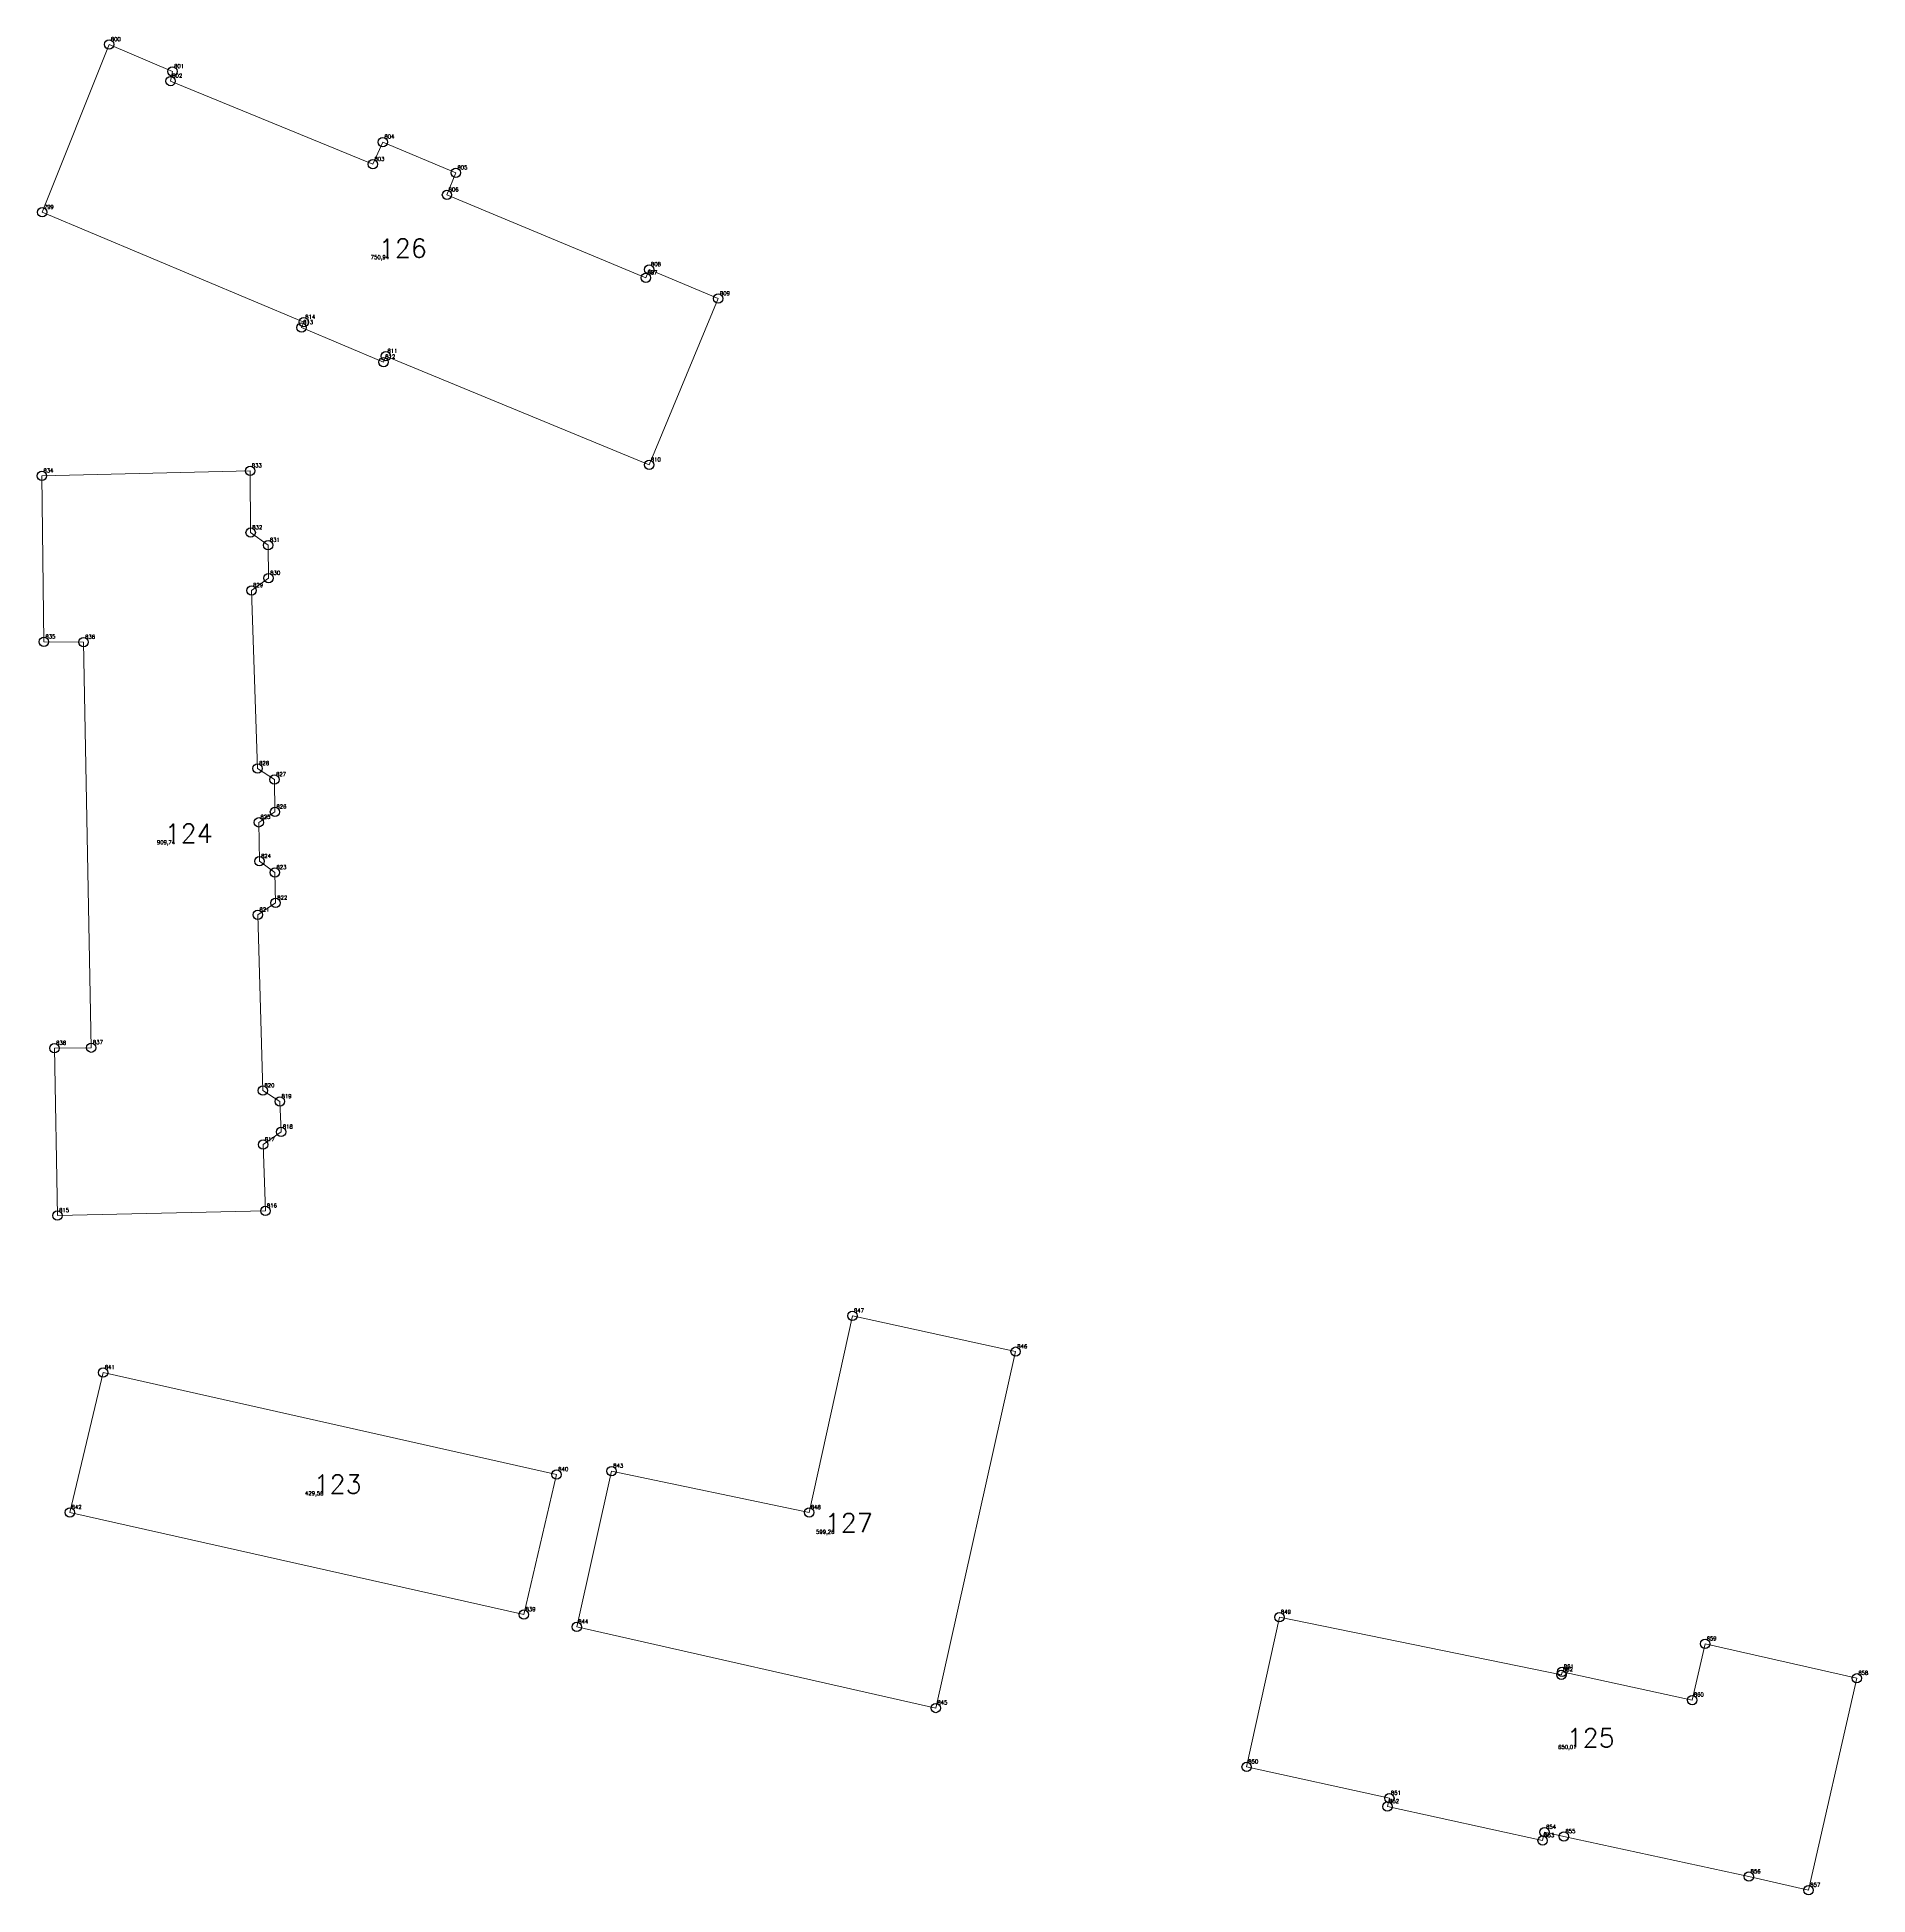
# Model space of a CAD drawing. Extents: x 1390459 to 1399082, y 355064 to 360767.
# Drawn here: x 1394313.7 to 1394460.5, y 360617.9 to 360766.8 of the extents above; entities that cross this region are included whole.
import ezdxf

# ---------------------------------------------------------------- set-up
doc = ezdxf.new("R2010")
doc.units = 0
doc.header["$PDMODE"] = 33
doc.header["$PDSIZE"] = 0.75
doc.layers.add('9 - ценная историческая застройка советский период', color=7, linetype='Continuous')
doc.layers.add('OKN_VALUED_LABELS', color=1, linetype='Continuous')
doc.styles.get("Standard").update_dxf_attribs({"font": 'simplex.shx'})

msp = doc.modelspace()

# ---------------------------------------------------------------- linework, layer by layer
at = {"layer": '9 - ценная историческая застройка советский период', "color": 7, "lineweight": 20}
for points in [[(1394314.12, 360752.79), (1394319.48, 360766.24), (1394324.56, 360764.08), (1394324.41, 360763.31), (1394340.63, 360756.64), (1394341.42, 360758.42), (1394347.28, 360755.96), (1394346.57, 360754.19), (1394362.52, 360747.54), (1394362.79, 360748.2), (1394368.32, 360745.87), (1394362.78, 360732.55), (1394341.67, 360741.25), (1394341.49, 360740.79), (1394334.91, 360743.55), (1394335.09, 360743.99), (1394314.12, 360752.79)], [(1394315.34, 360672.38), (1394315.1, 360685.8), (1394318.05, 360685.84), (1394317.43, 360718.34), (1394314.25, 360718.37), (1394314.09, 360731.67), (1394330.79, 360732.07), (1394330.83, 360727.12), (1394332.23, 360726.11), (1394332.27, 360723.47), (1394330.9, 360722.48), (1394331.38, 360708.22), (1394332.74, 360707.33), (1394332.78, 360704.74), (1394331.48, 360703.9), (1394331.53, 360700.78), (1394332.77, 360699.88), (1394332.83, 360697.44), (1394331.4, 360696.49), (1394331.81, 360682.4), (1394333.18, 360681.53), (1394333.27, 360679.09), (1394331.83, 360678.07), (1394332.01, 360672.76), (1394315.34, 360672.38)], [(1394359.77, 360651.91), (1394375.61, 360648.59), (1394379.07, 360664.36), (1394392.16, 360661.48), (1394385.76, 360632.92), (1394356.97, 360639.42), (1394359.77, 360651.91)], [(1394352.74, 360640.41), (1394316.34, 360648.59), (1394319, 360659.8), (1394355.36, 360651.63), (1394352.74, 360640.41)], [(1394413.31, 360640.19), (1394435.91, 360635.58), (1394435.97, 360635.83), (1394446.4, 360633.56), (1394447.43, 360638.07), (1394459.59, 360635.3), (1394455.73, 360618.32), (1394450.95, 360619.41), (1394436.11, 360622.63), (1394434.56, 360622.97), (1394434.41, 360622.3), (1394421.97, 360625.02), (1394422.12, 360625.69), (1394410.68, 360628.2), (1394413.31, 360640.19)]]:
    msp.add_lwpolyline(points, close=True, dxfattribs=at)
at = {"layer": '9 - ценная историческая застройка советский период'}
for p in [(1394319.48, 360766.24), (1394324.41, 360763.31), (1394324.56, 360764.08), (1394341.42, 360758.42), (1394340.63, 360756.64), (1394347.28, 360755.96), (1394346.57, 360754.19), (1394314.12, 360752.79), (1394362.79, 360748.2), (1394362.52, 360747.54), (1394368.32, 360745.87), (1394334.91, 360743.55), (1394335.09, 360743.99), (1394341.49, 360740.79), (1394341.67, 360741.25), (1394314.09, 360731.67), (1394330.79, 360732.07), (1394362.78, 360732.55), (1394330.83, 360727.12), (1394332.23, 360726.11), (1394330.9, 360722.48), (1394332.27, 360723.47), (1394314.25, 360718.37), (1394317.43, 360718.34), (1394331.38, 360708.22), (1394332.74, 360707.33), (1394332.78, 360704.74), (1394331.48, 360703.9), (1394331.53, 360700.78), (1394332.77, 360699.88), (1394332.83, 360697.44), (1394331.4, 360696.49), (1394315.1, 360685.8), (1394318.05, 360685.84), (1394331.81, 360682.4), (1394333.18, 360681.53), (1394331.83, 360678.07), (1394333.27, 360679.09), (1394315.34, 360672.38), (1394332.01, 360672.76), (1394379.07, 360664.36), (1394392.16, 360661.48), (1394319, 360659.8), (1394355.36, 360651.63), (1394359.77, 360651.91), (1394316.34, 360648.59), (1394375.61, 360648.59), (1394352.74, 360640.41), (1394356.97, 360639.42), (1394413.31, 360640.19), (1394447.43, 360638.07), (1394435.91, 360635.58), (1394435.97, 360635.83), (1394459.59, 360635.3), (1394446.4, 360633.56), (1394385.76, 360632.92), (1394410.68, 360628.2), (1394422.12, 360625.69), (1394421.97, 360625.02), (1394434.56, 360622.97), (1394434.41, 360622.3), (1394436.11, 360622.63), (1394450.95, 360619.41), (1394455.73, 360618.32)]:
    msp.add_point(p, dxfattribs=at)

# ---------------------------------------------------------------- texts
at = {"layer": '9 - ценная историческая застройка советский период', "color": 7}
for s, p in [('800', (1394319.61, 360766.51)), ('801', (1394324.69, 360764.35)), ('802', (1394324.54, 360763.58)), ('804', (1394341.55, 360758.7)), ('803', (1394340.75, 360756.91)), ('805', (1394347.41, 360756.23)), ('806', (1394346.7, 360754.46)), ('799', (1394314.25, 360753.06)), ('750,94', (1394340.46, 360749.03)), ('807', (1394362.64, 360747.81)), ('808', (1394362.92, 360748.48)), ('809', (1394368.45, 360746.14)), ('813', (1394335.04, 360743.83)), ('814', (1394335.21, 360744.26)), ('812', (1394341.62, 360741.07)), ('811', (1394341.8, 360741.53)), ('834', (1394314.22, 360731.94)), ('833', (1394330.92, 360732.35)), ('810', (1394362.91, 360732.82)), ('832', (1394330.96, 360727.39)), ('831', (1394332.36, 360726.39)), ('829', (1394331.03, 360722.76)), ('830', (1394332.4, 360723.74)), ('835', (1394314.38, 360718.64)), ('836', (1394317.56, 360718.61)), ('828', (1394331.51, 360708.49)), ('827', (1394332.87, 360707.6)), ('826', (1394332.9, 360705.01)), ('825', (1394331.61, 360704.18)), ('909,74', (1394323.31, 360702.14)), ('824', (1394331.66, 360701.05)), ('823', (1394332.9, 360700.15)), ('822', (1394332.96, 360697.71)), ('821', (1394331.53, 360696.76)), ('838', (1394315.23, 360686.07)), ('837', (1394318.18, 360686.12)), ('820', (1394331.94, 360682.67)), ('819', (1394333.31, 360681.8)), ('818', (1394333.4, 360679.36)), ('817', (1394331.96, 360678.34)), ('815', (1394315.47, 360672.66)), ('816', (1394332.14, 360673.03)), ('847', (1394379.2, 360664.63)), ('846', (1394392.29, 360661.75)), ('841', (1394319.13, 360660.08)), ('840', (1394355.49, 360651.91)), ('843', (1394359.9, 360652.19)), ('429,56', (1394335.2, 360649.97)), ('842', (1394316.47, 360648.87)), ('848', (1394375.74, 360648.86)), ('599,26', (1394376.16, 360646.88)), ('839', (1394352.87, 360640.68)), ('844', (1394357.1, 360639.7)), ('849', (1394413.43, 360640.47)), ('859', (1394447.56, 360638.34)), ('862', (1394436.04, 360635.86)), ('861', (1394436.1, 360636.1)), ('858', (1394459.72, 360635.58)), ('845', (1394385.89, 360633.2)), ('860', (1394446.53, 360633.84)), ('650,01', (1394435.65, 360629.64)), ('850', (1394410.81, 360628.48)), ('851', (1394422.25, 360625.97)), ('852', (1394422.1, 360625.3)), ('854', (1394434.69, 360623.24)), ('855', (1394436.24, 360622.9)), ('853', (1394434.54, 360622.57)), ('856', (1394451.08, 360619.68)), ('857', (1394455.86, 360618.6))]:
    msp.add_text(s, height=0.311, dxfattribs=at).set_placement(p)
at = {"layer": 'OKN_VALUED_LABELS'}
for s, p in [('126', (1394341.1, 360749.16)), ('124', (1394323.93, 360702.27)), ('123', (1394335.87, 360650.11)), ('127', (1394376.85, 360647.02)), ('125', (1394436.33, 360629.78))]:
    msp.add_text(s, height=1.5, dxfattribs=at).set_placement(p)

doc.saveas('drawing.dxf')
